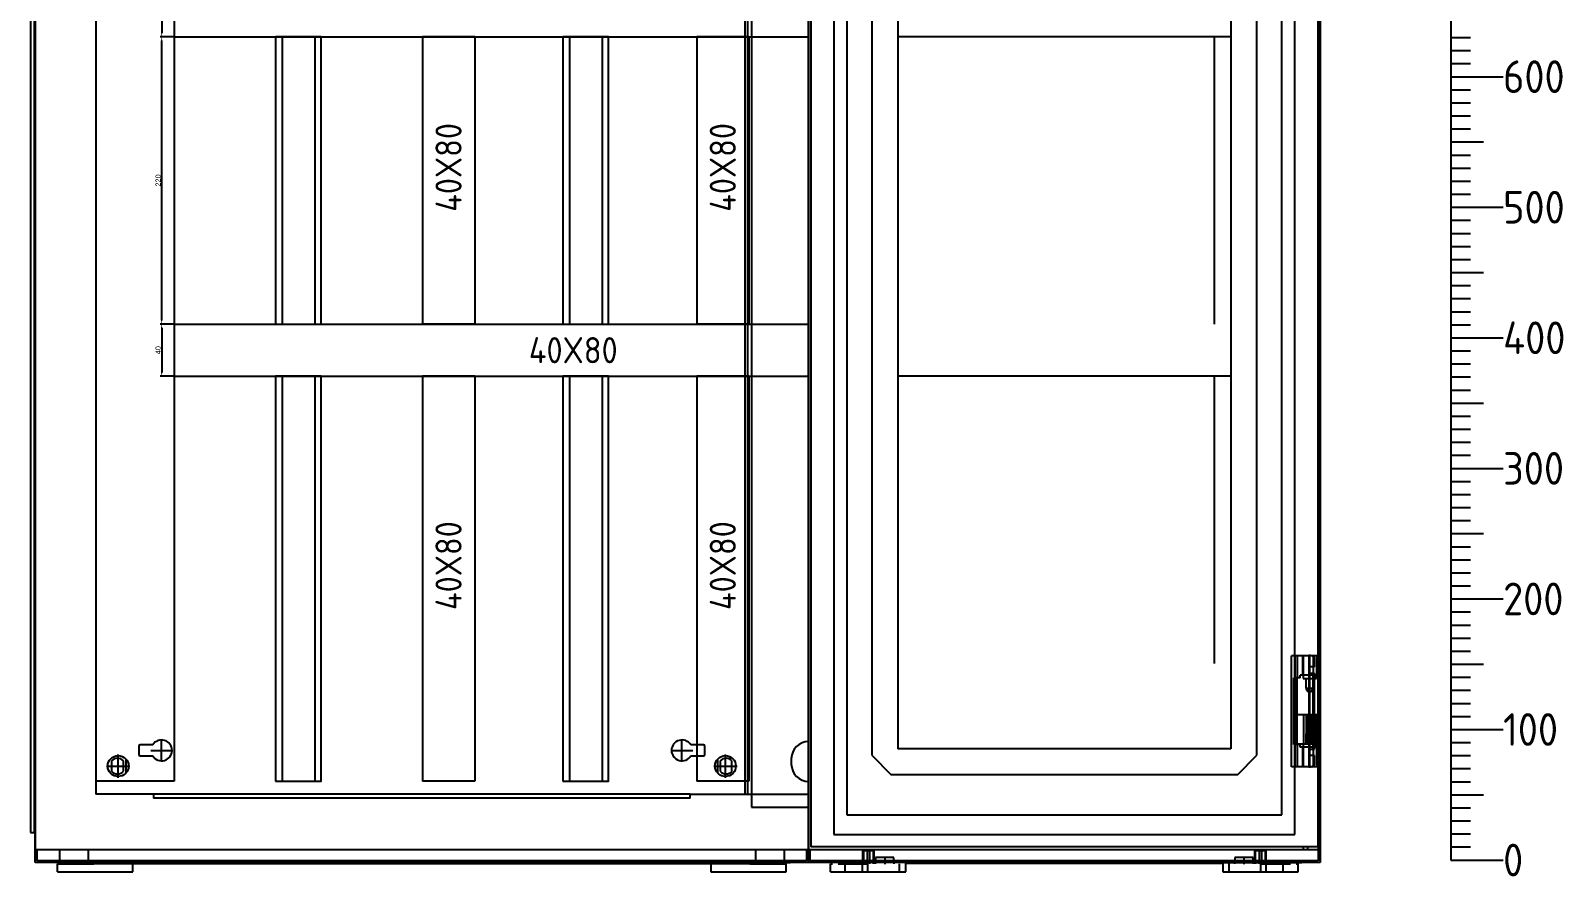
# Model space of a CAD drawing. Header units: millimetres. Extents: x 0 to 69574, y -5 to 41746.
# Drawn here: x 39014 to 40188, y 18756 to 19404 of the extents above; entities that cross this region are included whole.
import ezdxf
from ezdxf.enums import TextEntityAlignment as Align

# ---------------------------------------------------------------- set-up
doc = ezdxf.new("R2010")
doc.units = ezdxf.units.MM
doc.set_wipeout_variables(frame=1)
doc.layers.add('! NO PLOT !', color=7, linetype='Continuous', true_color=0xff75dd, plot=False)
doc.layers.add('000-PI-Oprema', color=30, linetype='Continuous', lineweight=5)
for name, color, linetype in [('000-PI-ORMAR', 2, 'Continuous'), ('002-PI-Kabelska kanalica', 150, 'Continuous'), ('004-PI-DIN Šina', 3, 'Continuous')]:
    doc.layers.add(name, color=color, linetype=linetype)
doc.styles.add('PI0', font='isocpeur.ttf', dxfattribs={"width": 0.9})
doc.styles.get("Standard").update_dxf_attribs({"font": 'arial.ttf'})
doc.dimstyles.new('ISO-25', dxfattribs={"dimtxt": 4, "dimasz": 3, "dimexe": 1.25, "dimexo": 0.625, "dimtad": 1, "dimtxsty": 'Standard', "dimcen": 3, "dimadec": 0, "dimazin": 0, "dimtfac": 1, "dimtmove": 0, "dimatfit": 3, "dimfxl": 1, "dimarcsym": 0})

# ---------------------------------------------------------------- blocks, each defined once
blk = doc.blocks.new('8606.000_montažna')
at = {"layer": '! NO PLOT !'}
for p, q in [((51182.4, 38449.4), (51182.4, 36559.4)), ((50716.2, 36596.1), (50716.2, 36589.7)), ((50726.9, 36597.1), (50717.2, 36597.1)), ((50733.7, 36584.5), (50733.7, 36601.3)), ((51132.1, 36584.5), (51132.1, 36601.3)), ((51148.6, 36597.1), (51138.9, 36597.1)), ((51149.6, 36589.7), (51149.6, 36596.1)), ((50695.4, 36584.9), (50695.4, 36576.9)), ((50700.4, 36572.5), (50700.4, 36589.3)), ((50704.4, 36576.9), (50704.4, 36584.9)), ((50706.4, 36586.2), (50706.4, 36575.6)), ((50717.2, 36588.7), (50726.9, 36588.7)), ((50725.3, 36592.9), (50742.1, 36592.9)), ((51123.7, 36592.9), (51140.5, 36592.9)), ((51138.9, 36588.7), (51148.6, 36588.7)), ((51159.4, 36586.2), (51159.4, 36575.6)), ((51161.4, 36584.9), (51161.4, 36576.9)), ((51165.4, 36572.5), (51165.4, 36589.3)), ((51170.4, 36576.9), (51170.4, 36584.9)), ((50692, 36580.9), (50708.8, 36580.9)), ((51157, 36580.9), (51173.8, 36580.9))]:
    blk.add_line(p, q, dxfattribs=at)
for centre in [(50700.4, 36580.9), (51165.4, 36580.9)]:
    blk.add_circle(centre, 8, dxfattribs=at)
for centre, radius, start, end in [((50717.2, 36596.1), 1, 90, 180), ((50733.7, 36592.9), 8, 211.6682, 148.3318), ((51132.1, 36592.9), 8, 31.6682, 328.3318), ((51148.6, 36596.1), 1, 0, 90), ((50699.9, 36580.9), 6, 41.4096, 138.5904), ((50717.2, 36589.7), 1, 180, 270), ((51148.6, 36589.7), 1, 270, 0), ((51165.9, 36580.9), 6, 41.4096, 138.5904), ((50699.9, 36580.9), 6, 221.4096, 318.5904), ((51165.9, 36580.9), 6, 221.4096, 318.5904)]:
    blk.add_arc(centre, radius, start, end, dxfattribs=at)
at = {"layer": '000-PI-ORMAR'}
for p, q in [((50683.4, 38449.4), (50683.4, 36559.4)), ((50727.4, 36559.4), (50683.4, 36559.4)), ((51138.4, 36559.4), (50727.4, 36559.4)), ((50727.4, 36559.4), (50727.4, 36556.4)), ((51138.4, 36559.4), (51182.4, 36559.4)), ((51138.4, 36556.4), (51138.4, 36559.4)), ((51138.4, 36556.4), (50727.4, 36556.4))]:
    blk.add_line(p, q, dxfattribs=at)
blk = doc.blocks.new('*U1086')
at = {"layer": '002-PI-Kabelska kanalica'}
for p, q in [((-20, 470), (20, 470)), ((-20, -100), (-20, 470)), ((20, -100), (20, 470)), ((-20, -100), (20, -100))]:
    blk.add_line(p, q, dxfattribs=at)
blk = doc.blocks.new('*D1449')
at = {"layer": '! NO PLOT !', "color": 0, "lineweight": -2, "ltscale": 0.25, "transparency": 16777216}
for p, q in [((39123.5, 19439.4), (39113.3, 19439.4)), ((39114.5, 19436.4), (39114.5, 19402.4)), ((39123.5, 19399.4), (39113.3, 19399.4))]:
    blk.add_line(p, q, dxfattribs=at)
at = {"layer": '! NO PLOT !', "color": 0, "ltscale": 0.25, "transparency": 16777216}
for points in [[(39114, 19436.4), (39115, 19436.4), (39114.5, 19439.4)], [(39114, 19402.4), (39115, 19402.4), (39114.5, 19399.4)]]:
    blk.add_solid(points, dxfattribs=at)
at = {"layer": 'Defpoints', "color": 0, "ltscale": 0.25, "transparency": 16777216}
for p in [(39124.2, 19439.4), (39114.5, 19399.4), (39124.2, 19399.4)]:
    blk.add_point(p, dxfattribs=at)
at = {"layer": '! NO PLOT !', "color": 0, "ltscale": 0.25, "transparency": 16777216, "insert": (39111.8, 19419.4), "char_height": 4, "attachment_point": 5, "rotation": 90}
blk.add_mtext('40', dxfattribs=at)
blk = doc.blocks.new('*U581')
at = {"layer": '004-PI-DIN Šina'}
blk.add_lwpolyline([(220, -17.5), (220, 17.5), (0, 17.5), (0, -17.5)], close=True, dxfattribs=at)
for points in [[(0, 12.5), (220, 12.5)], [(0, -12.5), (220, -12.5)]]:
    blk.add_lwpolyline(points, dxfattribs=at)
blk = doc.blocks.new('*U580')
at = {"layer": '002-PI-Kabelska kanalica'}
for p, q in [((-20, 120), (20, 120)), ((-20, -100), (-20, 120)), ((20, -100), (20, 120)), ((-20, -100), (20, -100))]:
    blk.add_line(p, q, dxfattribs=at)
blk = doc.blocks.new('*D1443')
at = {"layer": '! NO PLOT !', "color": 0, "lineweight": -2, "ltscale": 0.25, "transparency": 16777216}
for p, q in [((39123.5, 19399.4), (39113.3, 19399.4)), ((39114.5, 19182.4), (39114.5, 19396.4)), ((39123.5, 19179.4), (39113.3, 19179.4))]:
    blk.add_line(p, q, dxfattribs=at)
at = {"layer": '! NO PLOT !', "color": 0, "ltscale": 0.25, "transparency": 16777216}
for points in [[(39114, 19396.4), (39115, 19396.4), (39114.5, 19399.4)], [(39114, 19182.4), (39115, 19182.4), (39114.5, 19179.4)]]:
    blk.add_solid(points, dxfattribs=at)
at = {"layer": 'Defpoints', "color": 0, "ltscale": 0.25, "transparency": 16777216}
for p in [(39114.5, 19399.4), (39124.2, 19399.4), (39124.2, 19179.4)]:
    blk.add_point(p, dxfattribs=at)
at = {"layer": '! NO PLOT !', "color": 0, "ltscale": 0.25, "transparency": 16777216, "insert": (39111.8, 19289.4), "char_height": 4, "attachment_point": 5, "rotation": 90}
blk.add_mtext('220', dxfattribs=at)
blk = doc.blocks.new('*D1450')
at = {"layer": '! NO PLOT !', "color": 0, "lineweight": -2, "ltscale": 0.25, "transparency": 16777216}
for p, q in [((39123.5, 19179.4), (39113.3, 19179.4)), ((39114.5, 19176.4), (39114.5, 19142.4)), ((39123.5, 19139.4), (39113.3, 19139.4))]:
    blk.add_line(p, q, dxfattribs=at)
at = {"layer": '! NO PLOT !', "color": 0, "ltscale": 0.25, "transparency": 16777216}
for points in [[(39114, 19176.4), (39115, 19176.4), (39114.5, 19179.4)], [(39114, 19142.4), (39115, 19142.4), (39114.5, 19139.4)]]:
    blk.add_solid(points, dxfattribs=at)
at = {"layer": 'Defpoints', "color": 0, "ltscale": 0.25, "transparency": 16777216}
for p in [(39124.2, 19179.4), (39114.5, 19139.4), (39124.2, 19139.4)]:
    blk.add_point(p, dxfattribs=at)
at = {"layer": '! NO PLOT !', "color": 0, "ltscale": 0.25, "transparency": 16777216, "insert": (39111.8, 19159.4), "char_height": 4, "attachment_point": 5, "rotation": 90}
blk.add_mtext('40', dxfattribs=at)
blk = doc.blocks.new('*U1095')
at = {"layer": '002-PI-Kabelska kanalica'}
for p, q in [((-20, 1510), (40, 1510)), ((-20, -100), (-20, 1510)), ((40, -100), (40, 1510))]:
    blk.add_line(p, q, dxfattribs=at)
blk = doc.blocks.new('spojnica')
at = {"layer": '! NO PLOT !', "transparency": 33554687}
for p, q in [((44763.5, 28809.4), (44763.5, 26919.4)), ((44768.5, 28811.5), (44768.5, 26919.4)), ((44856.5, 28811.5), (44856.5, 26919.4)), ((44861.5, 28809.4), (44861.5, 26919.4)), ((44799.1, 26946.4), (44799.1, 26942.4)), ((44825.9, 26946.4), (44825.9, 26942.4))]:
    blk.add_line(p, q, dxfattribs=at)
for centre, start, end in [((44812.5, 26946.4), 0, 180), ((44812.5, 26942.4), 180, 0)]:
    blk.add_arc(centre, 13.4, start, end, dxfattribs=at)
at = {"layer": '000-PI-ORMAR', "transparency": 33554687}
for p, q in [((44763.5, 26919.4), (44861.5, 26919.4)), ((44768.5, 26919.4), (44768.5, 26909.4)), ((44856.5, 26919.4), (44856.5, 26909.4)), ((44768.5, 26909.4), (44856.5, 26909.4))]:
    blk.add_line(p, q, dxfattribs=at)
at = {"layer": '000-PI-ORMAR', "ltscale": 0.25, "transparency": 33554687}
blk.add_line((44862, 26919.4), (44862, 26919.4), dxfattribs=at)
blk = doc.blocks.new('*U493')
at = {"layer": '004-PI-DIN Šina'}
blk.add_lwpolyline([(310, -17.5), (310, 17.5), (0, 17.5), (0, -17.5)], close=True, dxfattribs=at)
for points in [[(0, 12.5), (310, 12.5)], [(0, -12.5), (310, -12.5)]]:
    blk.add_lwpolyline(points, dxfattribs=at)
blk = doc.blocks.new('*U1409')
at = {"layer": '002-PI-Kabelska kanalica'}
for p, q in [((-20, 210), (20, 210)), ((-20, -100), (-20, 210)), ((20, -100), (20, 210)), ((-20, -100), (20, -100))]:
    blk.add_line(p, q, dxfattribs=at)
blk = doc.blocks.new('skala_2300')
for p, q in [((0, 1400), (0, 540)), ((0, 630), (15, 630)), ((0, 620), (15, 620)), ((0, 610), (15, 610)), ((0, 600), (40, 600)), ((0, 600), (40, 600)), ((0, 600), (40, 600)), ((0, 600), (40, 600)), ((0, 600), (40, 600)), ((0, 600), (40, 600)), ((0, 590), (15, 590)), ((0, 580), (15, 580)), ((0, 570), (15, 570)), ((0, 560), (15, 560)), ((0, 550), (25, 550)), ((0, 540), (0, 0)), ((0, 540), (15, 540)), ((0, 530), (15, 530)), ((0, 520), (15, 520)), ((0, 510), (15, 510)), ((0, 500), (40, 500)), ((0, 490), (15, 490)), ((0, 480), (15, 480)), ((0, 470), (15, 470)), ((0, 460), (15, 460)), ((0, 450), (25, 450)), ((0, 440), (15, 440)), ((0, 430), (15, 430)), ((0, 420), (15, 420)), ((0, 410), (15, 410)), ((0, 400), (40, 400)), ((0, 400), (40, 400)), ((0, 400), (40, 400)), ((0, 400), (40, 400)), ((0, 400), (40, 400)), ((0, 400), (40, 400)), ((0, 400), (40, 400)), ((0, 390), (15, 390)), ((0, 380), (15, 380)), ((0, 370), (15, 370)), ((0, 360), (15, 360)), ((0, 350), (25, 350)), ((0, 340), (15, 340)), ((0, 330), (15, 330)), ((0, 320), (15, 320)), ((0, 310), (15, 310)), ((0, 300), (40, 300)), ((0, 290), (15, 290)), ((0, 280), (15, 280)), ((0, 270), (15, 270)), ((0, 260), (15, 260)), ((0, 250), (25, 250)), ((0, 240), (15, 240)), ((0, 230), (15, 230)), ((0, 220), (15, 220)), ((0, 210), (15, 210)), ((0, 200), (40, 200)), ((0, 200), (40, 200)), ((0, 200), (40, 200)), ((0, 200), (40, 200)), ((0, 200), (40, 200)), ((0, 200), (40, 200)), ((0, 200), (40, 200)), ((0, 200), (40, 200)), ((0, 190), (15, 190)), ((0, 180), (15, 180)), ((0, 170), (15, 170)), ((0, 160), (15, 160)), ((0, 150), (25, 150)), ((0, 140), (15, 140)), ((0, 130), (15, 130)), ((0, 120), (15, 120)), ((0, 110), (15, 110)), ((0, 100), (40, 100)), ((0, 90), (15, 90)), ((0, 80), (15, 80)), ((0, 70), (15, 70)), ((0, 60), (15, 60)), ((0, 50), (25, 50)), ((0, 40), (15, 40)), ((0, 30), (15, 30)), ((0, 20), (15, 20)), ((0, 10), (15, 10)), ((0, 0), (40, 0))]:
    blk.add_line(p, q)
at = {"style": 'PI0', "width": 0.9}
for s, p in [('600', (40, 600)), ('500', (40, 500)), ('400', (40, 400)), ('300', (40, 300)), ('200', (40, 200)), ('100', (40, 100)), ('0', (40, 0))]:
    blk.add_text(s, height=25, dxfattribs=at).set_placement(p, align=Align.MIDDLE_LEFT)

msp = doc.modelspace()

# ---------------------------------------------------------------- linework, layer by layer
at = {"layer": '! NO PLOT !', "ltscale": 0.25}
for p, q in [((39124.172, 19399.404), (39124.172, 19179.404)), ((39124.172, 19139.404), (39124.172, 18919.404))]:
    msp.add_line(p, q, dxfattribs=at)
at = {"layer": '! NO PLOT !'}
for p, q in [((39081.172, 18831.979), (39081.172, 18849.829)), ((39546.172, 18831.979), (39546.172, 18849.829)), ((39072.247, 18840.904), (39090.097, 18840.904)), ((39537.247, 18840.904), (39555.097, 18840.904))]:
    msp.add_line(p, q, dxfattribs=at)
at = {"layer": '000-PI-ORMAR'}
for p, q in [((39017.684, 20761.404), (39017.684, 18776.904)), ((39014.172, 20740.904), (39014.172, 18789.904)), ((39016.89, 20740.904), (39016.89, 18789.904)), ((39017.672, 18789.904), (39017.672, 20740.766)), ((39014.172, 18789.904), (39017.684, 18789.904)), ((39017.672, 18766.904), (39017.672, 18789.904)), ((39036.172, 18766.904), (39017.672, 18766.904)), ((39019.172, 18768.404), (39019.172, 18776.904)), ((39036.172, 18768.404), (39019.172, 18768.404)), ((39092.905, 18766.904), (39031.633, 18766.904)), ((39033.848, 18767.904), (39033.848, 18766.904)), ((39088.107, 18767.904), (39033.848, 18767.904)), ((39036.172, 18776.904), (39036.172, 18765.904)), ((39591.172, 18768.404), (39036.172, 18768.404)), ((39591.172, 18766.904), (39036.172, 18766.904)), ((39058.172, 18776.904), (39058.172, 18765.904)), ((39088.107, 18767.904), (39088.107, 18766.904)), ((39534.361, 18766.904), (39092.905, 18766.904)), ((39534.361, 18766.904), (39595.633, 18766.904)), ((39539.159, 18767.904), (39559.855, 18767.904)), ((39539.159, 18767.904), (39539.159, 18766.904)), ((39559.855, 18767.904), (39576, 18767.904)), ((39569.172, 18776.904), (39569.172, 18765.904)), ((39593.418, 18767.904), (39576, 18767.904)), ((39591.172, 18776.904), (39591.172, 18765.904)), ((39608.172, 18768.404), (39591.172, 18768.404)), ((39609.672, 18766.904), (39591.172, 18766.904)), ((39593.418, 18766.904), (39593.418, 18767.904)), ((39628.172, 18766.904), (39609.672, 18766.904)), ((39628.172, 18768.404), (39611.172, 18768.404)), ((39684.944, 18766.904), (39623.672, 18766.904)), ((39625.886, 18767.904), (39625.886, 18766.904)), ((39680.145, 18767.904), (39625.886, 18767.904)), ((39983.172, 18768.404), (39628.172, 18768.404)), ((39983.172, 18766.904), (39628.172, 18766.904)), ((39661.121, 18770.904), (39660.903, 18765.904)), ((39675.185, 18770.904), (39661.121, 18770.904)), ((39675.403, 18765.904), (39675.185, 18770.904)), ((39680.145, 18767.904), (39680.145, 18766.904)), ((39926.399, 18766.904), (39684.944, 18766.904)), ((39926.399, 18766.904), (39987.672, 18766.904)), ((39931.198, 18767.904), (39951.894, 18767.904)), ((39931.198, 18767.904), (39931.198, 18766.904)), ((39936.159, 18770.904), (39935.94, 18765.904)), ((39950.222, 18770.904), (39936.159, 18770.904)), ((39950.44, 18765.904), (39950.222, 18770.904)), ((39951.894, 18767.904), (39968.038, 18767.904)), ((39985.457, 18767.904), (39968.038, 18767.904)), ((40000.172, 18768.404), (39983.172, 18768.404)), ((40001.672, 18766.904), (39983.172, 18766.904)), ((39985.457, 18766.904), (39985.457, 18767.904)), ((39034.71, 18765.904), (39036.172, 18765.904)), ((39034.71, 18759.904), (39034.71, 18765.904)), ((39034.71, 18759.904), (39092.361, 18759.904)), ((39036.172, 18765.904), (39040.429, 18765.904)), ((39040.429, 18765.904), (39062.541, 18765.904)), ((39564.802, 18765.904), (39062.541, 18765.904)), ((39092.361, 18759.904), (39092.361, 18765.904)), ((39534.982, 18765.904), (39534.982, 18759.904)), ((39534.982, 18759.904), (39592.633, 18759.904)), ((39564.802, 18765.904), (39586.914, 18765.904)), ((39586.914, 18765.904), (39591.172, 18765.904)), ((39591.172, 18765.904), (39592.633, 18765.904)), ((39592.633, 18759.904), (39592.633, 18765.904)), ((39626.71, 18765.904), (39628.172, 18765.904)), ((39626.71, 18759.904), (39626.71, 18765.904)), ((39626.71, 18759.904), (39684.361, 18759.904)), ((39632.429, 18765.904), (39654.541, 18765.904)), ((39637.98, 18759.904), (39637.98, 18765.904)), ((39651.105, 18759.904), (39651.105, 18765.904)), ((39655.215, 18759.904), (39655.215, 18765.904)), ((39679.398, 18759.904), (39679.398, 18765.904)), ((39683.672, 18766.404), (39927.672, 18766.404)), ((39684.361, 18759.904), (39684.361, 18765.904)), ((39926.982, 18765.904), (39926.982, 18759.904)), ((39926.982, 18759.904), (39984.633, 18759.904)), ((39931.945, 18759.904), (39931.945, 18765.904)), ((39956.128, 18759.904), (39956.128, 18765.904)), ((39956.802, 18765.904), (39978.914, 18765.904)), ((39960.238, 18759.904), (39960.238, 18765.904)), ((39973.364, 18759.904), (39973.364, 18765.904)), ((39983.172, 18765.904), (39984.633, 18765.904)), ((39984.633, 18759.904), (39984.633, 18765.904))]:
    msp.add_line(p, q, dxfattribs=at)
at = {"layer": '000-PI-ORMAR', "transparency": 33554508}
msp.add_line((39560.684, 18819.404), (39658.684, 18819.404), dxfattribs=at)

# ---------------------------------------------------------------- block references
msp.add_blockref('skala_2300', (40101.672, 18768.904))
for name, p, rotation in [('*U1095', (39104.172, 20339.404), 180), ('*U1086', (39224.172, 19419.404), 270), ('*U581', (39219.172, 19399.404), 270), ('*U580', (39334.172, 19299.404), 180), ('*U581', (39439.172, 19399.404), 270), ('*U580', (39544.172, 19299.404), 180), ('*U1086', (39224.172, 19159.404), 270), ('*U493', (39219.172, 19139.404), 270), ('*U1409', (39334.172, 19039.404), 180), ('*U493', (39439.172, 19139.404), 270), ('*U1409', (39544.172, 19039.404), 180)]:
    msp.add_blockref(name, p, dxfattribs=dict(rotation=rotation))
at = {"layer": '000-PI-Oprema'}
for name, p in [('8606.000_montažna', (-11619.223, -17740.014)), ('spojnica', (-5202.464, -8100))]:
    msp.add_blockref(name, p, dxfattribs=at)

# ---------------------------------------------------------------- texts
at = {"char_height": 20, "width": 16.78721, "attachment_point": 5, "rotation": 90, "style": 'PI0'}
for insert in [(39334.172, 19299.404), (39544.172, 19299.404), (39334.172, 18994.404), (39544.172, 18994.404)]:
    msp.add_mtext('{\\fISOCPEUR|b0|i0|c238|p34;4}0X{\\fISOCPEUR|b0|i0|c238|p34;8}0', dxfattribs=dict(at, insert=insert))
at = {"insert": (39429.672, 19159.404), "char_height": 20, "width": 16.78721, "attachment_point": 5, "style": 'PI0'}
msp.add_mtext('{\\fISOCPEUR|b0|i0|c238|p34;40}X{\\fISOCPEUR|b0|i0|c238|p34;8}0', dxfattribs=at)

# ---------------------------------------------------------------- dimensions: what is measured, and where the dimension line sits
at = {"layer": '! NO PLOT !', "ltscale": 0.25}
for base, p1, p2, picture, middle in [((39114.509, 19399.404), (39124.172, 19439.404), (39124.172, 19399.404), '*D1449', (39111.842, 19419.404)), ((39114.509, 19399.404), (39124.172, 19179.404), (39124.172, 19399.404), '*D1443', (39111.842, 19289.404)), ((39114.509, 19139.404), (39124.172, 19179.404), (39124.172, 19139.404), '*D1450', (39111.842, 19159.404))]:
    dim = msp.add_linear_dim(base=base, p1=p1, p2=p2, angle=90, dimstyle='ISO-25', dxfattribs=at)
    dim.commit()
    dim.dimension.update_dxf_attribs({"geometry": picture, "text_midpoint": middle})

# ---------------------------------------------------------------- next in the draw order: wipeouts: each hides what was drawn before it
msp.add_wipeout([(39609.684, 20761.404), (40000.172, 20761.404), (39999.684, 18778.904), (39609.672, 18776.904)]).dxf.layer = '000-PI-ORMAR'

# ---------------------------------------------------------------- next in the draw order: linework, layer by layer
at = {"layer": '! NO PLOT !'}
for p, q in [((39609.684, 20761.404), (39609.684, 18776.904)), ((39609.684, 18776.904), (39609.684, 20761.404)), ((39609.672, 18789.904), (39609.672, 20740.766)), ((39629.184, 20749.904), (39629.184, 18788.404)), ((39982.184, 18788.404), (39982.184, 20749.904)), ((39639.184, 20734.904), (39639.184, 18803.404)), ((39972.184, 18803.404), (39972.184, 20734.904)), ((39658.184, 20689.154), (39658.184, 18849.154)), ((39678.184, 20684.154), (39678.184, 18854.154)), ((39933.184, 20684.154), (39933.184, 18854.154)), ((39953.184, 18849.154), (39953.184, 20689.154)), ((39979.684, 18840.404), (39979.684, 18925.404)), ((39999.127, 18925.404), (39979.684, 18925.404)), ((39982.167, 18908.404), (39982.167, 18925.404)), ((39982.372, 18840.404), (39982.372, 18925.404)), ((39984.265, 18908.404), (39984.265, 18925.404)), ((39988.027, 18925.404), (39988.027, 18910.404)), ((39988.94, 18910.404), (39988.94, 18925.404)), ((39993.048, 18840.404), (39993.048, 18925.404)), ((39993.577, 18896.554), (39993.577, 18926.254)), ((39993.577, 18910.404), (39993.577, 18925.404)), ((39993.795, 18840.404), (39993.795, 18925.404)), ((39996.555, 18923.404), (39997.202, 18923.404)), ((39996.555, 18842.404), (39996.555, 18923.404)), ((39997.202, 18916.904), (39997.202, 18923.404)), ((39999.127, 18910.404), (39999.127, 18925.404)), ((39981.439, 18857.404), (39981.439, 18908.404)), ((39986.363, 18908.404), (39981.439, 18908.404)), ((39983.901, 18857.404), (39983.901, 18908.404)), ((39999.127, 18910.404), (39986.363, 18910.404)), ((39986.363, 18908.404), (39986.363, 18910.404)), ((39988.477, 18910.404), (39988.477, 18907.904)), ((39988.477, 18907.904), (39998.677, 18907.904)), ((39990.627, 18907.904), (39990.627, 18900.415)), ((39997.202, 18916.904), (39993.048, 18916.904)), ((39993.048, 18911.904), (39997.283, 18911.904)), ((39996.13, 18853.904), (39996.13, 18911.904)), ((39996.527, 18900.415), (39996.527, 18907.904)), ((39996.559, 18848.904), (39996.559, 18916.904)), ((39996.849, 18853.904), (39996.849, 18911.904)), ((39997.283, 18853.904), (39997.283, 18911.904)), ((39998.677, 18907.904), (39998.677, 18910.404)), ((39990.627, 18900.415), (39996.527, 18900.415)), ((39990.627, 18900.415), (39992.077, 18897.904)), ((39992.077, 18897.904), (39995.077, 18897.904)), ((39995.077, 18897.904), (39996.527, 18900.415)), ((39982.884, 18880.404), (39982.884, 18857.904)), ((39982.884, 18880.404), (39999.684, 18880.404)), ((39988.834, 18880.404), (39988.834, 18857.904)), ((39990.834, 18880.404), (39990.834, 18857.904)), ((39992.505, 18880.404), (39992.505, 18857.904)), ((39992.862, 18880.404), (39992.862, 18857.904)), ((39995.005, 18880.404), (39995.005, 18857.904)), ((39995.362, 18880.404), (39995.362, 18857.904)), ((39995.723, 18880.404), (39995.723, 18857.904)), ((39996.847, 18880.404), (39996.847, 18857.904)), ((39997.602, 18880.404), (39997.602, 18857.904)), ((39997.723, 18857.904), (39997.723, 18880.404)), ((39998.726, 18880.404), (39998.726, 18857.904)), ((39999.482, 18880.404), (39999.482, 18857.904)), ((39992.077, 18867.904), (39990.627, 18865.392)), ((39990.627, 18865.392), (39990.627, 18857.904)), ((39990.627, 18865.392), (39996.527, 18865.392)), ((39992.077, 18867.904), (39995.077, 18867.904)), ((39993.577, 18839.554), (39993.577, 18869.254)), ((39996.527, 18865.392), (39995.077, 18867.904)), ((39996.527, 18857.904), (39996.527, 18865.392)), ((39658.184, 18849.154), (39673.184, 18834.154)), ((39933.184, 18854.154), (39678.184, 18854.154)), ((39938.184, 18834.154), (39953.184, 18849.154)), ((39986.363, 18857.404), (39981.439, 18857.404)), ((39982.167, 18840.404), (39982.167, 18857.404)), ((39982.884, 18857.904), (39999.684, 18857.904)), ((39984.265, 18840.404), (39984.265, 18857.404)), ((39986.363, 18855.404), (39986.363, 18857.404)), ((39999.127, 18855.404), (39986.363, 18855.404)), ((39988.027, 18855.404), (39988.027, 18840.404)), ((39988.477, 18857.904), (39988.477, 18855.404)), ((39988.94, 18840.404), (39988.94, 18855.404)), ((39993.048, 18853.904), (39997.283, 18853.904)), ((39997.202, 18848.904), (39993.048, 18848.904)), ((39993.577, 18840.404), (39993.577, 18855.404)), ((39997.202, 18842.404), (39997.202, 18848.904)), ((39998.677, 18855.404), (39998.677, 18857.904)), ((39999.127, 18840.404), (39999.127, 18855.404)), ((39999.127, 18840.404), (39979.684, 18840.404)), ((39996.555, 18842.404), (39997.202, 18842.404)), ((39938.184, 18834.154), (39673.184, 18834.154)), ((39639.184, 18803.404), (39972.184, 18803.404)), ((39629.184, 18788.404), (39982.184, 18788.404))]:
    msp.add_line(p, q, dxfattribs=at)
at = {"layer": '! NO PLOT !', "ltscale": 0.25}
for p, q in [((39933.184, 19399.404), (39678.184, 19399.404)), ((39920.511, 19399.404), (39920.511, 19179.404)), ((39933.184, 19139.404), (39678.184, 19139.404)), ((39920.511, 19139.404), (39920.511, 18919.404))]:
    msp.add_line(p, q, dxfattribs=at)
at = {"layer": '! NO PLOT !'}
for centre, start_param, end_param in [((39994.623, 18923.404), 4.71238898, 6.28318531), ((39995.27, 18923.404), 4.71238898, 6.28318531), ((39994.623, 18842.404), 3.14159265, 4.71238898), ((39995.27, 18842.404), 3.14159265, 4.71238898)]:
    msp.add_ellipse(centre, major_axis=(0, 2), ratio=0.96592583, start_param=start_param, end_param=end_param, dxfattribs=at)
at = {"layer": '000-PI-ORMAR'}
for p, q in [((39609.684, 20761.404), (39609.684, 18776.904)), ((39611.684, 20759.404), (39611.684, 18778.904)), ((39999.684, 20759.404), (39999.684, 18778.904)), ((40000.172, 20761.404), (40000.172, 18776.904)), ((40001.672, 20761.404), (40001.672, 18776.904)), ((40001.684, 18776.904), (40001.684, 20761.404)), ((40001.684, 18776.904), (40001.684, 20761.404)), ((39609.672, 18766.904), (39609.672, 18789.904)), ((39999.684, 18778.904), (39611.684, 18778.904)), ((39988.934, 18776.904), (39988.934, 18778.904)), ((39991.934, 18778.904), (39991.934, 18776.904)), ((39017.684, 18776.904), (39609.684, 18776.904)), ((39608.172, 18776.904), (39608.172, 18768.404)), ((39609.672, 18776.904), (39609.672, 18766.904)), ((39609.684, 18776.904), (40001.684, 18776.904)), ((39609.684, 18776.904), (40001.684, 18776.904)), ((39611.172, 18768.404), (39611.172, 18776.904)), ((39651.187, 18776.324), (39651.187, 18765.904)), ((39651.187, 18776.324), (39660.087, 18776.324)), ((39651.853, 18776.324), (39651.853, 18765.904)), ((39654.695, 18776.324), (39654.695, 18765.904)), ((39656.58, 18776.324), (39656.58, 18765.904)), ((39659.422, 18776.324), (39659.422, 18765.904)), ((39660.087, 18765.904), (39660.087, 18776.324)), ((39668.153, 18771.154), (39668.153, 18765.654)), ((39943.19, 18771.154), (39943.19, 18765.654)), ((39951.256, 18776.324), (39960.156, 18776.324)), ((39951.256, 18776.324), (39951.256, 18765.904)), ((39951.922, 18776.324), (39951.922, 18765.904)), ((39954.764, 18776.324), (39954.764, 18765.904)), ((39956.649, 18776.324), (39956.649, 18765.904)), ((39959.49, 18776.324), (39959.49, 18765.904)), ((39960.156, 18765.904), (39960.156, 18776.324)), ((40000.172, 18776.904), (40000.172, 18768.404)), ((40001.672, 18776.904), (40001.672, 18766.904))]:
    msp.add_line(p, q, dxfattribs=at)

doc.saveas('drawing.dxf')
